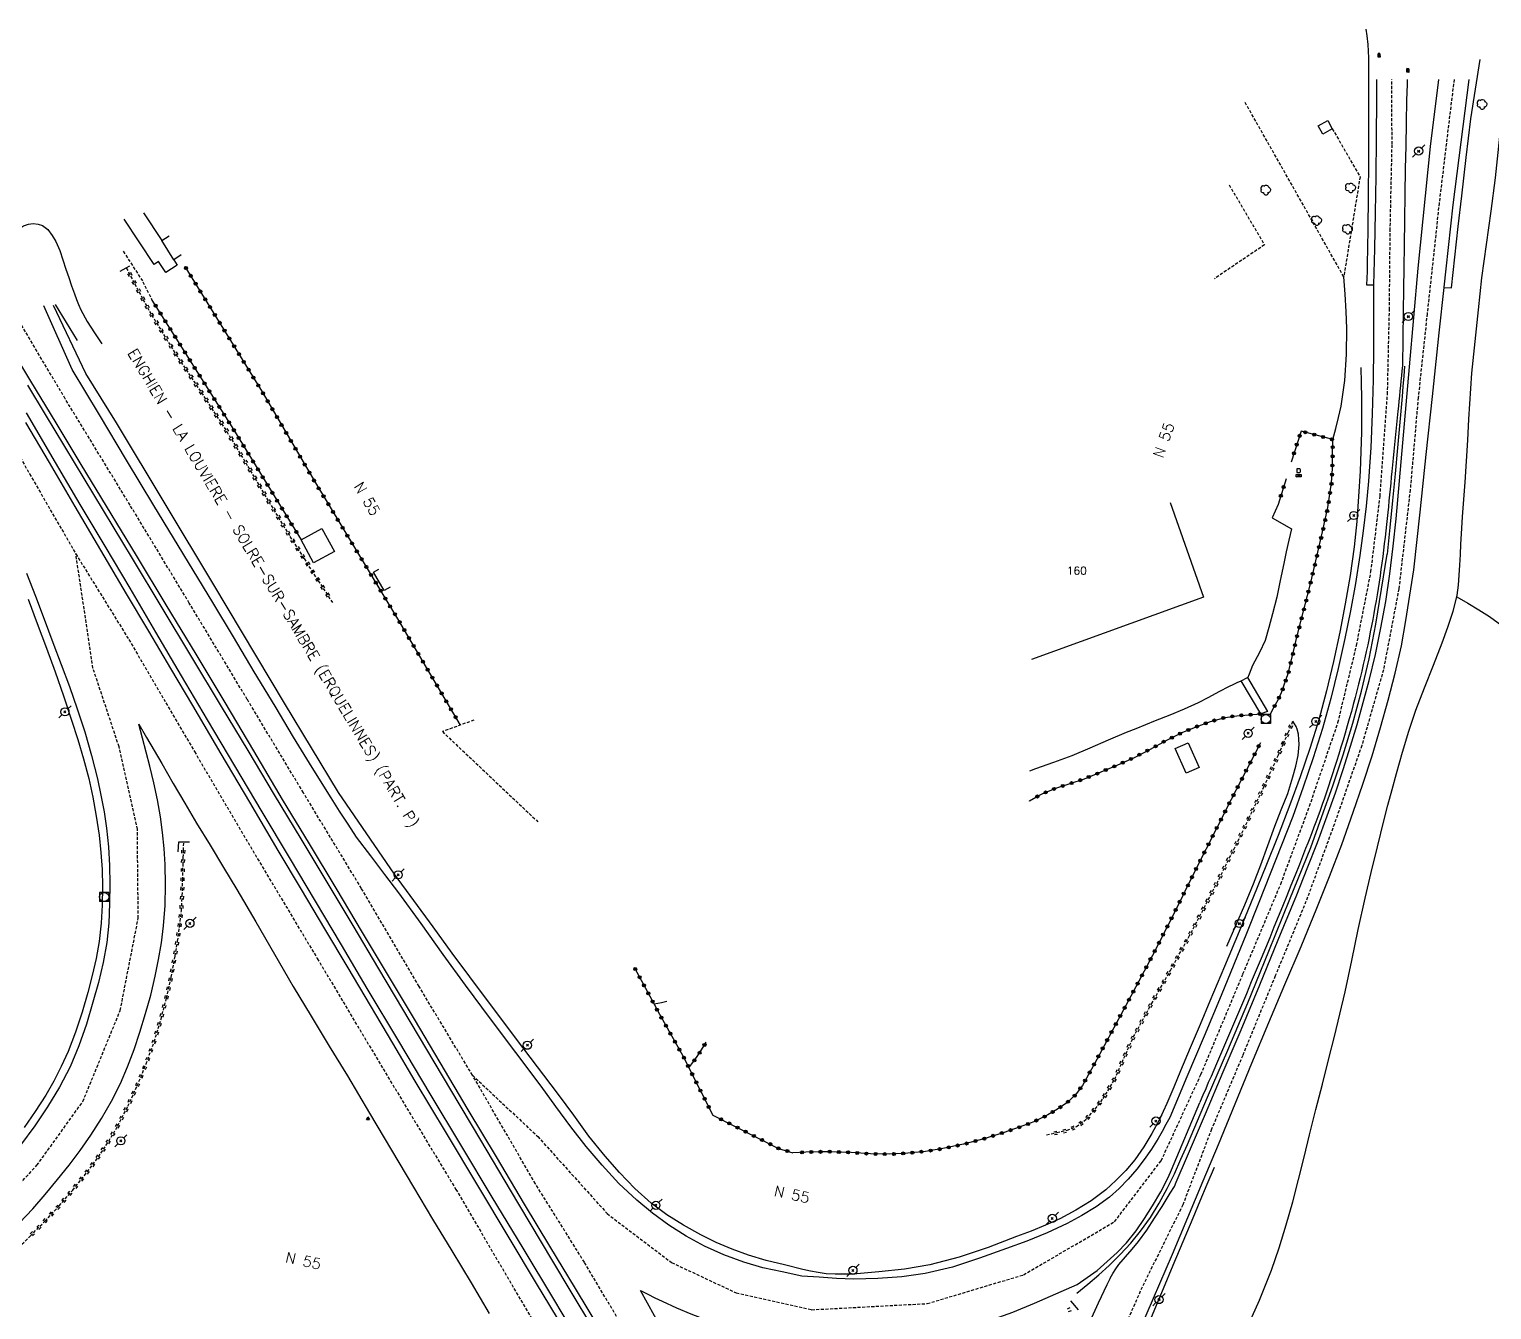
# Model space of a CAD drawing. Header units: millimetres. Extents: x 132999 to 134001, y 129000 to 130000.
# Drawn here: x 133420.5 to 133659.1, y 129441.9 to 129650.9 of the extents above; entities that cross this region are included whole.
import ezdxf
from ezdxf.enums import TextEntityAlignment as Align

# ---------------------------------------------------------------- set-up
doc = ezdxf.new("R2010")
doc.units = ezdxf.units.MM
doc.linetypes.add('DASHED', pattern=[0.75, 0.5, -0.25])
doc.layers.get('0').update_dxf_attribs({"linetype": 'CONTINUOUS'})
for name, color, linetype in [('W0001', 6, 'DASHED'), ('W0008', 7, 'CONTINUOUS'), ('W0010', 4, 'CONTINUOUS'), ('W0014', 7, 'CONTINUOUS'), ('W0017', 7, 'CONTINUOUS'), ('W0101', 7, 'CONTINUOUS'), ('W0104', 1, 'CONTINUOUS'), ('W0105', 7, 'CONTINUOUS'), ('W0112', 1, 'DASHED'), ('W0120', 7, 'CONTINUOUS'), ('W0211', 2, 'CONTINUOUS'), ('W0214', 2, 'CONTINUOUS'), ('W0220', 5, 'DASHED'), ('W0300', 7, 'CONTINUOUS'), ('W0322', 7, 'CONTINUOUS'), ('W0323', 7, 'CONTINUOUS'), ('W0330', 7, 'CONTINUOUS'), ('W0401', 7, 'CONTINUOUS'), ('W0420', 7, 'CONTINUOUS'), ('W0438', 7, 'CONTINUOUS'), ('W0473', 7, 'CONTINUOUS'), ('W0850', 7, 'CONTINUOUS'), ('W0989', 7, 'CONTINUOUS'), ('W0990', 7, 'CONTINUOUS'), ('W0991', 7, 'CONTINUOUS')]:
    doc.layers.add(name, color=color, linetype=linetype)
doc.styles.get("Standard").update_dxf_attribs({"font": 'romans.shx', "width": 0.85})

# ---------------------------------------------------------------- blocks, each defined once
blk = doc.blocks.new('T401')
for p, q in [((-0.3, 0.3), (0, 0.3)), ((-0.3, -0.25), (-0.3, 0.3)), ((-0.3, 0.15), (0, 0.15)), ((-0.3, 0), (0, 0)), ((0, 0.3), (0, -0.25)), ((-0.3, -0.15), (0, -0.15)), ((-0.3, -0.25), (-0.3, -0.3)), ((-0.3, -0.3), (0, -0.3)), ((0, -0.3), (0, -0.25))]:
    blk.add_line(p, q)
blk = doc.blocks.new('T473')
for p, q in [((-0.166667, 0.166667), (0.166667, -0.166667)), ((-0.166667, -0.166667), (0.166667, 0.166667)), ((0.500001, 0.500001), (1.000002, 1.000002)), ((-1.000002, -1.000002), (-0.500001, -0.500001))]:
    blk.add_line(p, q)
blk.add_ellipse((0, 0), major_axis=(0.471405, 0.471405), ratio=1, start_param=5.4977871438, end_param=11.780972451)
blk = doc.blocks.new('T300')
for p, q in [((-0.8, 0.51), (-0.86, 0.34)), ((-0.86, 0.34), (-0.86, 0.17)), ((-0.86, 0.17), (-0.74, 0.06)), ((-0.69, 0.63), (-0.8, 0.51)), ((-0.8, -0.06), (-0.74, 0.06)), ((-0.74, 0.06), (-0.69, 0.11)), ((-0.57, 0.69), (-0.69, 0.63)), ((-0.46, 0.69), (-0.57, 0.69)), ((-0.29, 0.63), (-0.46, 0.69)), ((-0.29, 0.63), (-0.17, 0.74)), ((-0.23, 0.57), (-0.29, 0.63)), ((-0.17, 0.74), (-0.06, 0.8)), ((-0.06, 0.8), (0.06, 0.8)), ((0.06, 0.8), (0.23, 0.74)), ((0.23, 0.74), (0.34, 0.63)), ((0.34, 0.63), (0.4, 0.51)), ((0.46, 0.46), (0.34, 0.46)), ((0.4, 0.51), (0.4, 0.46)), ((0.57, 0.4), (0.46, 0.46)), ((0.57, 0.4), (0.69, 0.29)), ((0.69, 0.29), (0.74, 0.17)), ((0.74, 0.06), (0.69, -0.17)), ((0.74, 0.17), (0.74, 0.06)), ((-0.8, -0.17), (-0.8, -0.06)), ((-0.8, -0.23), (-0.8, -0.17)), ((-0.74, -0.34), (-0.8, -0.23)), ((-0.69, -0.4), (-0.74, -0.34)), ((-0.51, -0.46), (-0.69, -0.4)), ((-0.4, -0.46), (-0.51, -0.46)), ((-0.4, -0.46), (-0.34, -0.46)), ((-0.34, -0.46), (-0.34, -0.4)), ((-0.34, -0.51), (-0.34, -0.46)), ((-0.29, -0.63), (-0.34, -0.51)), ((-0.17, -0.74), (-0.29, -0.63)), ((-0.06, -0.8), (-0.17, -0.74)), ((0.06, -0.8), (-0.06, -0.8)), ((0.17, -0.74), (0.06, -0.8)), ((0.23, -0.69), (0.17, -0.74)), ((0.29, -0.46), (0.23, -0.46)), ((0.29, -0.63), (0.23, -0.69)), ((0.46, -0.4), (0.29, -0.46)), ((0.34, -0.51), (0.29, -0.63)), ((0.34, -0.51), (0.34, -0.46)), ((0.57, -0.34), (0.46, -0.4)), ((0.63, -0.29), (0.57, -0.34)), ((0.69, -0.17), (0.63, -0.29))]:
    blk.add_line(p, q)
blk = doc.blocks.new('T438')
for p, q in [((-0.4, 0.2), (0.4, 0.2)), ((-0.4, -0.2), (-0.4, 0.2)), ((0.15, 1.1), (-0.3, 1.1)), ((-0.3, 1.1), (-0.3, 0.5)), ((-0.3, 0.5), (0.15, 0.5)), ((0.3, 0.65), (0.3, 0.95)), ((0.4, 0.2), (0.4, -0.2))]:
    blk.add_line(p, q)
at = {"flags": 128}
for points in [[(-0.4, -0.2), (0.4, 0.2)], [(0.4, -0.2), (-0.4, -0.2)]]:
    blk.add_lwpolyline(points, dxfattribs=at)
for centre, major_axis, start_param, end_param in [((0.15, 0.95), (0.106, -0.106), 0.785398, 2.356194), ((0.15, 0.65), (0.106, 0.106), 3.926991, 5.497787)]:
    blk.add_ellipse(centre, major_axis=major_axis, ratio=1, start_param=start_param, end_param=end_param)
blk = doc.blocks.new('T420')
for p, q in [((0.75, 0.75), (-0.75, 0.75)), ((-0.75, 0.75), (-0.75, -0.75)), ((0.75, 0.75), (0.75, -0.75)), ((0.75, -0.75), (-0.75, -0.75))]:
    blk.add_line(p, q)
blk.add_ellipse((0, 0), major_axis=(-0.53, 0.53), ratio=1, start_param=3.926991, end_param=10.210176)
blk = doc.blocks.new('T850')
for p, q in [((-0.25, -0.15), (0, 0.32)), ((0, 0.32), (0.25, -0.15)), ((-0.25, -0.15), (0.25, -0.15))]:
    blk.add_line(p, q)
for major_axis in [(-0.106, 0.106), (-0.0354, 0.0354), (-0.0236, 0.0236)]:
    blk.add_ellipse((0, 0), major_axis=major_axis, ratio=1, start_param=3.926991, end_param=10.210176)
blk = doc.blocks.new('t323o')
at = {"color": 0, "linetype": 'Continuous'}
for radius in [0.25, 0.15]:
    blk.add_circle((0, 0), radius, dxfattribs=at)
blk = doc.blocks.new('t220o')
at = {"color": 0, "linetype": 'Continuous'}
for p, q in [((-0.25, 0.25), (0.25, 0.25)), ((-0.25, -0.25), (0.25, -0.25))]:
    blk.add_line(p, q, dxfattribs=at)
blk = doc.blocks.new('t322o')
at = {"color": 0, "linetype": 'Continuous'}
for radius in [0.25, 0.15]:
    blk.add_circle((0, 0), radius, dxfattribs=at)

msp = doc.modelspace()

# ---------------------------------------------------------------- linework, layer by layer
at = {"layer": 'W0001'}
for points in [[(133492.81, 129480.22), (133503.47, 129470.21), (133514.8, 129457.63), (133525.3, 129449.65), (133535.86, 129444.7), (133548.16, 129441.95), (133567.03, 129442.96), (133582.75, 129447.65), (133597.59, 129456.32), (133605.19, 129466.27), (133611.69, 129480.35), (133618.55, 129496.75), (133624.71, 129511.42), (133629.41, 129524.15), (133634.05, 129537.77), (133637.08, 129550.36), (133639.43, 129562.37), (133640.92, 129574.73), (133642.13, 129591.35), (133642.45, 129605.13), (133642.57, 129618.06), (133642.88, 129632.17), (133642.82, 129642.71)], [(133652.99, 129642.74), (133650.56, 129622.57), (133648.6, 129604.51), (133647.14, 129590.82), (133645.83, 129575.76), (133643.98, 129559.62), (133641.47, 129546.39), (133637.93, 129534.02), (133633.46, 129521.23), (133628.83, 129508.58), (133623.81, 129496.43), (133618.5, 129483.45), (133613.42, 129471.42), (133608.73, 129459.07), (133602.1, 129445.65), (133596.29, 129432.55), (133590.6, 129419.79), (133585.01, 129406.9)], [(133405.57, 129603.98), (133413.07, 129591.46), (133420.54, 129578.35), (133428.09, 129565.29)], [(133492.81, 129480.22), (133484.09, 129494.72), (133474.69, 129510.71), (133465.22, 129526.32), (133456.07, 129541.54), (133446.6, 129557.28), (133436.93, 129573.28), (133426.36, 129590.6), (133417.82, 129605.03)], [(133412.27, 129455.38), (133421.73, 129465.52), (133429.24, 129475.94), (133435.33, 129490.81), (133438.27, 129505.87), (133438.12, 129520.38), (133435.14, 129533.83), (133430.88, 129546.66), (133428.09, 129565.29)], [(133428.09, 129565.29), (133436.73, 129551.33), (133447.44, 129533.05), (133457.73, 129515.56), (133467.49, 129499.26), (133478.24, 129481.24), (133490.1, 129461.6), (133502.94, 129439.71), (133513.06, 129423.01), (133522.25, 129407.46), (133530.15, 129394.14)], [(133567.16, 129355.82), (133564.51, 129360.26), (133551.78, 129381.65), (133538.97, 129403.09), (133529.72, 129418.27), (133519.78, 129435.04), (133511.08, 129449.69), (133503.07, 129462.52), (133492.81, 129480.22)]]:
    msp.add_lwpolyline(points, dxfattribs=at)
at = {"layer": 'W0008'}
for points in [[(133609.51, 129467.07), (133612.42, 129473.92), (133615.33, 129480.77), (133618.23, 129487.62), (133621.28, 129494.97), (133624.3, 129502.33), (133627.32, 129509.68), (133629.01, 129513.96), (133630.7, 129518.23), (133632.31, 129522.53), (133633.62, 129526.31), (133634.88, 129530.1), (133636.08, 129533.92), (133637.16, 129537.47), (133638.18, 129541.04), (133639.13, 129544.62), (133640.15, 129548.91), (133641.06, 129553.22), (133641.86, 129557.55), (133642.51, 129562.04), (133643.04, 129566.55), (133643.57, 129571.05), (133645.72, 129595.84), (133647.15, 129611.96), (133649.15, 129631.8), (133650.5, 129642.73)], [(133645.33, 129642.72), (133645.33, 129642.72), (133645.32, 129641.93), (133645.25, 129639.37), (133645.17, 129635.63), (133645.1, 129631.88), (133645.03, 129628.14), (133644.97, 129623.97), (133644.91, 129619.8), (133644.85, 129615.64), (133644.8, 129612.06), (133644.75, 129608.49), (133644.7, 129604.92)], [(133639.87, 129609.21), (133639.86, 129604.04), (133639.85, 129598.87), (133639.77, 129593.71), (133639.62, 129588.19), (133639.39, 129582.67), (133639.01, 129577.17), (133638.64, 129573.11), (133638.18, 129569.06), (133637.64, 129565.02), (133636.92, 129560.5), (133636.08, 129556), (133635.16, 129551.52), (133634.07, 129546.59), (133632.88, 129541.69), (133631.55, 129536.83), (133630.02, 129532.01), (133628.36, 129527.23), (133626.7, 129522.45), (133624.85, 129517.78), (133623, 129513.1), (133621.14, 129508.43), (133619.1, 129503.37), (133617.05, 129498.31), (133614.98, 129493.26), (133612.2, 129486.61), (133609.4, 129479.97), (133606.6, 129473.34), (133605.97, 129472.18), (133605.35, 129471.03), (133604.69, 129469.9), (133603.6, 129468.17), (133602.44, 129466.49), (133601.2, 129464.88), (133599.8, 129463.27), (133598.32, 129461.75), (133596.75, 129460.34), (133594.57, 129458.73), (133592.24, 129457.31), (133589.85, 129456.01), (133586.62, 129454.48), (133583.29, 129453.16), (133579.93, 129451.93), (133575.57, 129450.35), (133571.17, 129448.91), (133566.69, 129447.84), (133562.85, 129447.3), (133558.95, 129447.03), (133555.06, 129446.95), (133552.23, 129447.04), (133549.39, 129447.24), (133546.55, 129447.44)], [(133646.44, 129562.68), (133647.45, 129572.11), (133648.45, 129581.54), (133649.46, 129590.97), (133650.58, 129601.4), (133651.38, 129608.8)], [(133546.55, 129447.44), (133543.37, 129448.12), (133540.19, 129448.81), (133537.08, 129449.69), (133533.85, 129450.9), (133530.7, 129452.32), (133527.66, 129453.96), (133524.87, 129455.74), (133522.19, 129457.71), (133519.63, 129459.82), (133516.72, 129462.57), (133513.99, 129465.53), (133511.38, 129468.59), (133508.85, 129471.8), (133506.44, 129475.12), (133504.03, 129478.44), (133499.9, 129483.92), (133495.77, 129489.4), (133491.68, 129494.91), (133488.04, 129499.93), (133484.42, 129504.96), (133480.77, 129509.97), (133478.49, 129513), (133476.2, 129516.03), (133473.91, 129519.06), (133472.51, 129521.19), (133471.12, 129523.33), (133469.74, 129525.47), (133466.64, 129530.43), (133463.62, 129535.42), (133460.61, 129540.43), (133457.21, 129546.08), (133453.83, 129551.75), (133450.45, 129557.4), (133447.25, 129562.67), (133444.04, 129567.93), (133440.83, 129573.2), (133436.37, 129580.59), (133431.92, 129588), (133427.48, 129595.4), (133422.88, 129605.79)], [(133644.7, 129604.92), (133644.57, 129596.01)], [(133513.75, 129438.55), (133509.61, 129445.43), (133505.46, 129452.3), (133501.32, 129459.18), (133496.71, 129466.89), (133492.13, 129474.6), (133487.54, 129482.31), (133483.33, 129489.38), (133479.11, 129496.44), (133474.89, 129503.5), (133470.55, 129510.75), (133466.19, 129517.99), (133461.83, 129525.24), (133457.13, 129533.15), (133452.43, 129541.06), (133447.71, 129548.96), (133442.85, 129557.01), (133437.97, 129565.04), (133433.1, 129573.07), (133428.98, 129579.88), (133424.86, 129586.7), (133420.74, 129593.51), (133416.7, 129600.16)], [(133644.57, 129596.01), (133644.49, 129595.18), (133644.4, 129594.36), (133644.32, 129593.54), (133644.23, 129592.72), (133644.15, 129591.9), (133644.07, 129591.07), (133643.98, 129590.25), (133643.9, 129589.43), (133643.82, 129588.61), (133643.7, 129587.52), (133643.6, 129586.42), (133643.49, 129585.33), (133643.38, 129584.24), (133643.27, 129583.14), (133643.16, 129582.05), (133643.05, 129580.95), (133642.94, 129579.86), (133642.83, 129578.77), (133642.74, 129577.81), (133642.65, 129576.85), (133642.56, 129575.89), (133642.46, 129574.93), (133642.37, 129573.96), (133642.28, 129573), (133642.18, 129572.04), (133642.08, 129571.09), (133641.97, 129570.13), (133641.86, 129569.07), (133641.73, 129568.02), (133641.61, 129566.97), (133641.48, 129565.92), (133641.35, 129564.87), (133641.21, 129563.81), (133641.07, 129562.76), (133640.92, 129561.72), (133640.76, 129560.67), (133640.61, 129559.65), (133640.44, 129558.64), (133640.27, 129557.62), (133640.09, 129556.61), (133639.91, 129555.6), (133639.72, 129554.59), (133639.53, 129553.58), (133639.33, 129552.57), (133639.13, 129551.56), (133638.9, 129550.48), (133638.67, 129549.4), (133638.43, 129548.32), (133638.18, 129547.25), (133637.93, 129546.17), (133637.67, 129545.1), (133637.4, 129544.03), (133637.13, 129542.96), (133636.86, 129541.89), (133636.55, 129540.72), (133636.23, 129539.56), (133635.9, 129538.39), (133635.57, 129537.23), (133635.24, 129536.07), (133634.89, 129534.91), (133634.54, 129533.76), (133634.19, 129532.6), (133633.83, 129531.45), (133633.5, 129530.44), (133633.18, 129529.43), (133632.85, 129528.43), (133632.52, 129527.42), (133632.18, 129526.42), (133631.83, 129525.42), (133631.48, 129524.42), (133631.13, 129523.42), (133630.77, 129522.42), (133630.45, 129521.55), (133630.12, 129520.68), (133629.79, 129519.8), (133629.45, 129518.93), (133629.11, 129518.07), (133628.77, 129517.2), (133628.43, 129516.33), (133628.09, 129515.46), (133627.75, 129514.59)], [(133419.89, 129586.75), (133423.75, 129580.21), (133427.94, 129573.06), (133432.13, 129565.91), (133436.32, 129558.77), (133439.92, 129552.69), (133443.52, 129546.62), (133447.12, 129540.55), (133451.77, 129532.67), (133456.42, 129524.79), (133461.07, 129516.91), (133464.86, 129510.52), (133468.66, 129504.13), (133472.46, 129497.74), (133476.11, 129491.58), (133479.77, 129485.43), (133483.43, 129479.28), (133488.52, 129470.74), (133493.63, 129462.21), (133498.74, 129453.68), (133503.22, 129446.22), (133507.72, 129438.77), (133512.21, 129431.33)], [(133600.84, 129436.66), (133603.97, 129443.84), (133607.07, 129451.04), (133609.57, 129457), (133612.05, 129462.97), (133614.53, 129468.94), (133617.27, 129475.56), (133620.01, 129482.19), (133622.76, 129488.82), (133625.4, 129495.04), (133628.05, 129501.25), (133630.62, 129507.5), (133632.67, 129512.68), (133634.66, 129517.89), (133636.55, 129523.13), (133638.11, 129527.72), (133639.61, 129532.35), (133641, 129536.99), (133642.23, 129541.41), (133643.38, 129545.85), (133644.39, 129550.32), (133645.15, 129554.42), (133645.79, 129558.55), (133646.44, 129562.68)], [(133420.06, 129562.18), (133421.49, 129558.41), (133422.92, 129554.64), (133424.34, 129550.87), (133425.7, 129547.27), (133427.05, 129543.66), (133428.32, 129540.03), (133429.53, 129536.24), (133430.65, 129532.43), (133431.62, 129528.59), (133432.19, 129525.91), (133432.7, 129523.22), (133433.09, 129520.52), (133433.39, 129517.49), (133433.57, 129514.45), (133433.63, 129511.41), (133433.6, 129508.23), (133433.45, 129505.06), (133433.12, 129501.9), (133432.54, 129498.62), (133431.76, 129495.36), (133430.86, 129492.14), (133429.8, 129488.56), (133428.59, 129485.02), (133427.15, 129481.6), (133425.43, 129478.28), (133423.48, 129475.07), (133421.38, 129471.96), (133419.05, 129468.79)], [(133418.89, 129456.15), (133421.04, 129458.41), (133423.1, 129460.77), (133425.1, 129463.18), (133426.98, 129465.54), (133428.81, 129467.96), (133430.53, 129470.43), (133432.27, 129473.17), (133433.89, 129475.97), (133435.36, 129478.85), (133436.54, 129481.61), (133437.58, 129484.42), (133438.54, 129487.27), (133439.47, 129490.28), (133440.31, 129493.31), (133441.04, 129496.38), (133441.59, 129499.1), (133442.05, 129501.85), (133442.4, 129504.6), (133442.66, 129507.93), (133442.74, 129511.29), (133442.67, 129514.63), (133442.5, 129517.23), (133442.23, 129519.82), (133441.88, 129522.4), (133441.39, 129525.17), (133440.8, 129527.93), (133440.15, 129530.67), (133439.57, 129532.95), (133438.95, 129535.23), (133438.34, 129537.51), (133439.59, 129535.36), (133440.84, 129533.22), (133442.1, 129531.08), (133443.99, 129527.84), (133445.88, 129524.6), (133447.79, 129521.37), (133449.98, 129517.75), (133452.18, 129514.15), (133454.37, 129510.53), (133457.45, 129505.27), (133460.49, 129499.99), (133463.56, 129494.72), (133466.49, 129489.84), (133469.45, 129484.97), (133472.4, 129480.1), (133476.01, 129474.05), (133479.59, 129468), (133483.18, 129461.96), (133486.31, 129456.75), (133489.45, 129451.55), (133492.58, 129446.34), (133495.55, 129441.36)], [(133627.75, 129514.59), (133627.06, 129512.88), (133626.37, 129511.18), (133625.68, 129509.48), (133624.99, 129507.77), (133624.3, 129506.07), (133623.6, 129504.36), (133622.91, 129502.66), (133622.21, 129500.96), (133621.51, 129499.26), (133620.71, 129497.35), (133619.91, 129495.44), (133619.1, 129493.53), (133618.29, 129491.62), (133617.48, 129489.72), (133616.66, 129487.81), (133615.84, 129485.9), (133615.03, 129484), (133614.21, 129482.1), (133613.77, 129481.07), (133613.33, 129480.04), (133612.89, 129479.01), (133612.46, 129477.98), (133612.02, 129476.95), (133611.58, 129475.92), (133611.52, 129475.79)], [(133606.9, 129464.78), (133611.52, 129475.79)], [(133607.36, 129462.09), (133607.66, 129462.79), (133609.51, 129467.07)], [(133594.73, 129448.34), (133596.38, 129449.82), (133598.02, 129451.31), (133599.56, 129452.89), (133601.09, 129454.81), (133602.49, 129456.84), (133603.79, 129458.93), (133605.12, 129461.21), (133606.35, 129463.54), (133606.9, 129464.78)], [(133596.85, 129447.13), (133597.33, 129447.87), (133597.81, 129448.6), (133598.31, 129449.31), (133599.35, 129450.59), (133600.45, 129451.82), (133601.51, 129453.08), (133602.85, 129454.94), (133604.11, 129456.87), (133605.34, 129458.82), (133606.02, 129459.9), (133606.68, 129460.98), (133607.35, 129462.06)], [(133591.49, 129446.09), (133594.73, 129448.34)], [(133545.96, 129436.15), (133547.32, 129435.98), (133548.68, 129435.79), (133550.04, 129435.66), (133552.01, 129435.58), (133553.98, 129435.59), (133555.95, 129435.69), (133557.65, 129435.86), (133559.35, 129436.1), (133561.05, 129436.34), (133561.66, 129436.41), (133565.53, 129437.1), (133569.36, 129437.95), (133573.29, 129439), (133577.17, 129440.22), (133581.01, 129441.58), (133584.53, 129443), (133588.01, 129444.55), (133591.49, 129446.09)], [(133596.85, 129447.13), (133596.32, 129446.01), (133594.91, 129443.03), (133593.53, 129440.04), (133590.74, 129433.57), (133588.09, 129427.04), (133585.47, 129420.49), (133584.21, 129417.36), (133582.97, 129414.22), (133581.73, 129411.09)], [(133543.66, 129405.91), (133540.59, 129410.93), (133537.53, 129415.95), (133534.48, 129420.97), (133530.84, 129426.94), (133527.21, 129432.91), (133523.68, 129438.93), (133522.52, 129440.98), (133521.38, 129443.03), (133520.23, 129445.08), (133521.41, 129444.49), (133522.59, 129443.9), (133523.77, 129443.33), (133526.1, 129442.28), (133528.46, 129441.28), (133530.85, 129440.35), (133533.85, 129439.28), (133536.9, 129438.32), (133539.97, 129437.47), (133541.96, 129437), (133543.96, 129436.58), (133545.96, 129436.15)]]:
    msp.add_lwpolyline(points, dxfattribs=at)
at = {"layer": 'W0010'}
for points in [[(133546.7, 129448.52), (133543.73, 129449.26), (133540.75, 129450), (133537.83, 129450.88), (133535.19, 129451.86), (133532.6, 129452.95), (133530.07, 129454.17), (133527.26, 129455.73), (133524.53, 129457.45), (133521.95, 129459.36), (133519.29, 129461.74), (133516.82, 129464.35), (133514.46, 129467.04), (133511.82, 129470.3), (133509.33, 129473.68), (133506.84, 129477.06), (133501.05, 129484.75), (133495.27, 129492.43), (133489.52, 129500.15), (133486.37, 129504.44), (133483.23, 129508.74), (133480.09, 129513.04), (133470.96, 129526.35), (133462.12, 129540.93), (133450.58, 129560.24), (133434.7, 129586.72), (133429.73, 129594.76), (133424.43, 129605.82), (133424.43, 129605.82)], [(133428.36, 129600.14), (133424.78, 129606.02)], [(133644.93, 129595.96), (133644.79, 129594.3), (133644.65, 129592.65), (133644.5, 129591), (133644.13, 129586.79), (133643.76, 129582.59), (133643.37, 129578.38), (133642.94, 129574.01), (133642.49, 129569.64), (133642.05, 129565.26)], [(133637.76, 129595.7), (133637.82, 129593.25), (133637.88, 129590.79), (133637.91, 129588.33), (133637.87, 129585.16), (133637.78, 129581.99), (133637.65, 129578.82), (133637.42, 129574.69), (133637.12, 129570.57), (133636.7, 129566.46), (133636.05, 129561.8), (133635.24, 129557.16), (133634.33, 129552.54), (133633.31, 129547.74), (133632.18, 129542.95), (133630.9, 129538.21), (133629.45, 129533.55), (133627.86, 129528.93), (133626.2, 129524.34), (133624.29, 129519.32), (133622.3, 129514.34), (133620.27, 129509.37), (133617.92, 129503.66), (133615.53, 129497.98), (133613.13, 129492.29), (133611.54, 129488.5), (133609.95, 129484.71), (133608.34, 129480.92), (133607.24, 129478.25), (133606.14, 129475.59), (133604.9, 129472.99), (133603.68, 129470.72), (133602.36, 129468.51), (133600.88, 129466.42), (133599.41, 129464.68), (133597.82, 129463.04), (133596.14, 129461.52), (133593.78, 129459.75), (133591.26, 129458.19), (133588.65, 129456.79), (133586.34, 129455.73), (133583.97, 129454.79), (133581.58, 129453.89), (133576.94, 129452.13), (133572.24, 129450.52), (133567.46, 129449.26), (133563.33, 129448.59), (133559.14, 129448.16), (133554.95, 129447.73), (133553.47, 129447.73), (133551.99, 129447.73), (133550.53, 129447.82), (133549.25, 129448.01), (133547.98, 129448.27), (133546.7, 129448.52)], [(133420.18, 129592.83), (133423.1, 129588.06), (133427.82, 129580.23), (133432.55, 129572.4), (133437.28, 129564.57), (133442.13, 129556.51), (133446.97, 129548.46), (133451.82, 129540.4), (133456.14, 129533.21), (133460.46, 129526.01), (133464.78, 129518.81), (133469.02, 129511.74), (133473.26, 129504.66), (133477.48, 129497.58), (133481.4, 129491), (133485.3, 129484.43), (133489.21, 129477.85), (133494.1, 129469.65), (133498.98, 129461.45), (133503.87, 129453.26), (133508.38, 129445.71), (133512.89, 129438.17)], [(133518.43, 129423.13), (133514.31, 129429.99), (133510.19, 129436.84), (133506.07, 129443.69), (133501.06, 129452), (133496.05, 129460.3), (133491.05, 129468.61), (133485.9, 129477.2), (133480.77, 129485.79), (133475.64, 129494.4), (133471.41, 129501.51), (133467.18, 129508.63), (133462.95, 129515.74), (133458.48, 129523.23), (133454.02, 129530.71), (133449.56, 129538.2), (133445.35, 129545.38), (133441.15, 129552.55), (133436.93, 129559.72), (133432.87, 129566.56), (133428.8, 129573.39), (133424.75, 129580.24), (133420.03, 129588.33)], [(133591.42, 129444.65), (133593.21, 129446.14), (133595, 129447.62), (133596.73, 129449.17), (133598.53, 129450.95), (133600.25, 129452.82), (133601.85, 129454.77), (133603.43, 129457.01), (133604.86, 129459.36), (133606.19, 129461.76), (133607.35, 129464.12), (133608.42, 129466.53), (133609.48, 129468.94), (133612.78, 129476.64), (133616.08, 129484.34), (133619.33, 129492.05), (133622.79, 129500.49), (133626.19, 129508.94), (133629.6, 129517.4), (133631.4, 129522.43), (133633.21, 129527.46), (133634.9, 129532.52), (133636.45, 129537.7), (133637.89, 129542.92), (133639.15, 129548.17), (133640.24, 129553.84), (133641.15, 129559.55), (133642.05, 129565.26)], [(133420.28, 129557.94), (133421.79, 129553.95), (133423.27, 129549.94), (133424.69, 129546.04), (133426.08, 129542.12), (133427.39, 129538.18), (133428.39, 129535.02), (133429.35, 129531.86), (133430.18, 129528.66), (133430.86, 129525.59), (133431.42, 129522.49), (133431.87, 129519.38), (133432.17, 129516.58), (133432.37, 129513.78), (133432.45, 129510.97), (133432.4, 129508), (133432.21, 129505.02), (133431.87, 129502.07), (133431.38, 129499.27), (133430.75, 129496.5), (133430.03, 129493.75), (133429.1, 129490.49), (133428.05, 129487.26), (133426.82, 129484.11), (133425.71, 129481.67), (133424.49, 129479.28), (133423.17, 129476.95), (133421.47, 129474.29), (133419.63, 129471.71)], [(133590.29, 129404.96), (133591.05, 129407.63), (133591.8, 129410.3), (133592.61, 129412.96), (133593.77, 129416.41), (133595.03, 129419.83), (133596.33, 129423.23), (133597.72, 129426.63), (133599.17, 129430.02), (133600.6, 129433.4), (133602.26, 129437.4), (133603.9, 129441.4), (133605.56, 129445.4), (133607.18, 129449.25), (133608.8, 129453.09), (133610.42, 129456.94), (133611.58, 129459.7), (133612.73, 129462.45), (133613.88, 129465.21)]]:
    msp.add_lwpolyline(points, dxfattribs=at)
at = {"layer": 'W0014'}
for points in [[(133638.61, 129650.93), (133638.77, 129649.85), (133638.93, 129648.42), (133639.05, 129646.27), (133639.05, 129644.1), (133639.05, 129641.94), (133639.04, 129637.77), (133639.04, 129633.61), (133639.02, 129629.44), (133638.98, 129623.81), (133638.92, 129618.17), (133638.82, 129612.54), (133638.79, 129611.42), (133638.75, 129610.31), (133638.72, 129609.19), (133639.87, 129609.21)], [(133651.38, 129608.8), (133652.55, 129608.75), (133653.11, 129613.75), (133653.67, 129618.75), (133654.24, 129623.75), (133654.98, 129630.02), (133655.73, 129636.29), (133655.73, 129636.29), (133657.28, 129646), (133657.28, 129646), (133657.28, 129646), (133657.28, 129646), (133657.28, 129646)], [(133640.31, 129642.71), (133640.33, 129639.58), (133640.29, 129633.23), (133640.23, 129626.89), (133640.13, 129621), (133640, 129615.1), (133639.87, 129609.21)], [(133652.83, 129622.26), (133655.47, 129642.74), (133655.47, 129642.74)], [(133651.39, 129608.85), (133651.71, 129611.83), (133652.83, 129622.26)]]:
    msp.add_lwpolyline(points, dxfattribs=at)
at = {"layer": 'W0017'}
for points in [[(133624.29, 129573.35), (133623.33, 129571.18), (133626.44, 129569.41)], [(133626.44, 129569.41), (133626.03, 129567.52), (133625.62, 129565.63), (133625.21, 129563.74), (133624.64, 129560.98), (133624.06, 129558.23), (133623.37, 129555.5), (133622.79, 129553.32), (133622.15, 129551.16), (133621.27, 129549.23), (133620.87, 129548.51), (133620.46, 129547.8), (133620.1, 129547.07), (133619.81, 129546.39), (133619.56, 129545.69), (133619.31, 129545)]]:
    msp.add_lwpolyline(points, dxfattribs=at)
at = {"layer": 'W0101'}
for points in [[(133606.69, 129573.68), (133612.1, 129558.25)], [(133612.1, 129558.25), (133584.02, 129548.06)]]:
    msp.add_lwpolyline(points, dxfattribs=at)
at = {"layer": 'W0104'}
for points in [[(133633.11, 129634.7), (133631.56, 129633.83), (133630.82, 129635.14), (133632.38, 129636.01)], [(133466.89, 129563.86), (133464.85, 129567.6), (133468.24, 129569.45), (133470.28, 129565.71)], [(133609.28, 129529.51), (133607.49, 129533.54), (133609.6, 129534.47), (133611.39, 129530.44)]]:
    msp.add_lwpolyline(points, close=True, dxfattribs=at)
for points in [[(133445.28, 129614.09), (133444.05, 129613.27), (133444.6, 129612.43), (133442.76, 129611.21), (133441.57, 129613.02), (133440.86, 129612.56), (133435.95, 129619.96)], [(133439.1, 129620.98), (133442.12, 129616.43), (133443.31, 129617.22)], [(133444.05, 129613.27), (133442.12, 129616.43)], [(133479.4, 129559.88), (133478.42, 129559.32), (133476.68, 129562.31), (133477.55, 129562.81)]]:
    msp.add_lwpolyline(points, dxfattribs=at)
at = {"layer": 'W0105'}
msp.add_lwpolyline([(133622.55, 129539.61), (133621.48, 129539.22), (133618.25, 129544.6), (133619.3, 129545.12)], close=True, dxfattribs=at)
at = {"layer": 'W0112'}
for points in [[(133635, 129610.53), (133629.87, 129619.62), (133629.88, 129619.6), (133618.77, 129639.18)], [(133633.11, 129634.7), (133637.65, 129626.86), (133635, 129610.53)], [(133616.28, 129625.55), (133622.06, 129615.75), (133613.88, 129610.21)], [(133435.83, 129614.69), (133439.02, 129609.73)], [(133439.02, 129609.73), (133440.51, 129606.74)], [(133493.05, 129538.18), (133487.9, 129536.3)], [(133487.9, 129536.3), (133503.5, 129521.59)]]:
    msp.add_lwpolyline(points, dxfattribs=at)
at = {"layer": 'W0120'}
for points in [[(133435.32, 129611.43), (133436.32, 129611.98), (133436.9, 129612.3)], [(133444.81, 129516.68), (133444.91, 129518.3), (133446.64, 129518.32)], [(133590.41, 129443.39), (133591.65, 129441.95)]]:
    msp.add_lwpolyline(points, dxfattribs=at)
at = {"layer": 'W0211'}
for points in [[(133418.32, 129618.04), (133418.72, 129618.3), (133419.52, 129618.82), (133420.35, 129619.14), (133421.12, 129619.2), (133421.91, 129619.13), (133422.63, 129618.92), (133423.5, 129618.26), (133424.2, 129617.29), (133424.81, 129616.27), (133425.48, 129614.84), (133425.97, 129613.3), (133426.45, 129611.76), (133426.92, 129610.41), (133427.38, 129609.07), (133427.86, 129607.73), (133428.2, 129606.85), (133428.54, 129605.99), (133428.91, 129605.13), (133429.94, 129603.23), (133431.12, 129601.41), (133432.3, 129599.59)], [(133633.22, 129583.96), (133633.69, 129585.77), (133634.16, 129587.58), (133634.57, 129589.4), (133635.17, 129593.59), (133635.44, 129597.83), (133635.49, 129602.07), (133635.39, 129604.89), (133635.2, 129607.71), (133635, 129610.53)], [(133641.51, 129521.72), (133642.19, 129524.3), (133642.87, 129526.88), (133643.58, 129529.45), (133644.58, 129532.92), (133645.63, 129536.37), (133646.76, 129539.79), (133648.16, 129543.47), (133649.65, 129547.12), (133651.05, 129550.81), (133651.98, 129553.37), (133652.87, 129555.94), (133653.45, 129558.28), (133653.52, 129558.56), (133653.73, 129560.19), (133653.85, 129561.84), (133653.95, 129563.49), (133654.04, 129565.18), (133654.11, 129566.87), (133654.19, 129568.57), (133654.38, 129571.38), (133654.61, 129574.19), (133654.82, 129577.01), (133655.03, 129580.44), (133655.23, 129583.86), (133655.42, 129587.29), (133655.58, 129589.79), (133655.74, 129592.29), (133655.89, 129594.78)], [(133615.89, 129501.26), (133617.36, 129504.65), (133618.83, 129508.04), (133620.24, 129511.45), (133621.44, 129514.57), (133622.6, 129517.71), (133623.75, 129520.85), (133624.8, 129523.52), (133625.85, 129526.19), (133626.71, 129528.92), (133627.16, 129530.65), (133627.55, 129532.41), (133627.69, 129534.18), (133627.67, 129535.03), (133627.6, 129535.88), (133627.4, 129536.69), (133627.2, 129537.13), (133626.95, 129537.56), (133626.71, 129537.99)]]:
    msp.add_lwpolyline(points, dxfattribs=at)
at = {"layer": 'W0214'}
for points in [[(133583.76, 129529.92), (133584.72, 129530.3), (133587.69, 129531.34), (133590.65, 129532.43), (133593.62, 129533.66), (133596.58, 129534.94), (133599.55, 129536.19), (133601.13, 129536.83), (133602.71, 129537.46), (133604.29, 129538.1), (133606.64, 129539.05), (133608.98, 129540.02), (133611.29, 129541.07), (133612.98, 129541.93), (133614.65, 129542.83), (133616.34, 129543.7), (133616.97, 129544.01), (133617.61, 129544.3), (133618.25, 129544.6)], [(133524.54, 129492.25), (133523.63, 129492.05), (133522.45, 129491.8)]]:
    msp.add_lwpolyline(points, dxfattribs=at)
at = {"layer": 'W0220'}
for points in [[(133436.32, 129611.98), (133437.68, 129609.41), (133439.04, 129606.85), (133440.45, 129604.3), (133444.39, 129597.88), (133448.58, 129591.61), (133452.7, 129585.29), (133456.16, 129579.58), (133459.56, 129573.84), (133463.02, 129568.15), (133465.32, 129564.53), (133467.64, 129560.93), (133469.96, 129557.34)], [(133586.5, 129470.5), (133588.17, 129470.86), (133589.85, 129471.23), (133591.39, 129471.83), (133593.02, 129473.08), (133594.43, 129474.7), (133595.72, 129476.41), (133597.61, 129479.57), (133599.11, 129483), (133600.65, 129486.41), (133603.62, 129491.9), (133606.7, 129497.33), (133609.72, 129502.8), (133612.2, 129507.52), (133614.64, 129512.27), (133617.03, 129517.04), (133619.53, 129522.16), (133621.97, 129527.31), (133624.33, 129532.5), (133625.13, 129534.32), (133625.92, 129536.15), (133626.71, 129537.99)], [(133418.76, 129452.1), (133420.65, 129453.98), (133423.04, 129456.4), (133425.35, 129458.9), (133427.57, 129461.47), (133429.49, 129463.85), (133431.34, 129466.29), (133433.06, 129468.8), (133434.91, 129471.93), (133436.58, 129475.18), (133438.1, 129478.49), (133439.56, 129482.06), (133440.86, 129485.7), (133441.99, 129489.39), (133442.88, 129492.78), (133443.64, 129496.21), (133444.28, 129499.66), (133444.69, 129502.12), (133445.04, 129504.59), (133445.31, 129507.07), (133445.46, 129509.56), (133445.52, 129512.05), (133445.58, 129514.54), (133445.62, 129515.73), (133445.65, 129516.91), (133445.69, 129518.09)]]:
    msp.add_lwpolyline(points, dxfattribs=at)
at = {"layer": 'W0322'}
for points in [[(133623.02, 129539.18), (133623.65, 129540.35), (133624.27, 129541.51), (133624.85, 129542.69), (133625.93, 129545.76), (133626.7, 129548.95), (133627.44, 129552.15), (133628.54, 129556.39), (133629.6, 129560.63), (133630.6, 129564.9), (133631.54, 129568.88), (133632.42, 129572.88), (133633.01, 129576.9), (133633.15, 129579.25), (133633.18, 129581.6), (133633.22, 129583.96)], [(133583.69, 129524.97), (133583.71, 129524.99), (133584.74, 129525.58), (133585.79, 129526.13), (133588.03, 129527.08), (133590.37, 129527.83), (133592.7, 129528.62), (133595.43, 129529.72), (133598.15, 129530.88), (133600.84, 129532.1), (133603.44, 129533.45), (133606.01, 129534.86), (133608.64, 129536.14), (133610.93, 129537.09), (133613.26, 129537.95), (133615.64, 129538.6), (133617.57, 129538.89), (133619.53, 129539.06), (133621.48, 129539.22)], [(133528.13, 129481.45), (133528.59, 129482.06), (133529.05, 129482.68), (133529.49, 129483.3), (133530.54, 129484.95), (133530.95, 129485.64)]]:
    msp.add_lwpolyline(points, dxfattribs=at)
at = {"layer": 'W0323'}
for points in [[(133445.89, 129612.23), (133458.48, 129591.77), (133467.17, 129576.9), (133480.43, 129554.99), (133490.82, 129537.37)], [(133440.51, 129606.74), (133453.81, 129585.6), (133464.85, 129567.6)], [(133633.22, 129583.96), (133628.06, 129585.34), (133626.4, 129580.29)], [(133625.58, 129577.53), (133624.29, 129573.35)], [(133621.39, 129534.46), (133619.02, 129529.84), (133616.64, 129525.22), (133614.27, 129520.59), (133610.77, 129513.64), (133607.3, 129506.67), (133603.76, 129499.74), (133600.64, 129493.84), (133597.47, 129487.96), (133594.3, 129482.09), (133593.32, 129480.32), (133592.34, 129478.54), (133591.16, 129476.95), (133589.82, 129475.74), (133588.3, 129474.69), (133586.72, 129473.75), (133584.42, 129472.62), (133582, 129471.72), (133579.55, 129470.9), (133576.27, 129469.85), (133572.95, 129468.95), (133569.58, 129468.24), (133566.72, 129467.8), (133563.83, 129467.5), (133560.93, 129467.33), (133557.78, 129467.39), (133554.63, 129467.61), (133551.47, 129467.74), (133549.35, 129467.71), (133547.23, 129467.65), (133545.1, 129467.58)], [(133519.32, 129497.64), (133522.45, 129491.8), (133523.04, 129490.69), (133527.35, 129482.99), (133528.13, 129481.45), (133532.04, 129473.71)], [(133532.04, 129473.71), (133542.75, 129468.29), (133545.1, 129467.58)]]:
    msp.add_lwpolyline(points, dxfattribs=at)
at = {"layer": 'W0330'}
for points in [[(133655.89, 129594.78), (133656.43, 129599.97), (133656.97, 129605.16), (133657.55, 129610.34), (133658.27, 129615.79), (133659.03, 129621.23), (133659.75, 129626.68), (133660.19, 129630.83), (133660.6, 129634.99), (133661.11, 129639.13), (133661.48, 129641.36), (133661.87, 129643.6), (133662.27, 129645.83)], [(133653.45, 129558.28), (133655.24, 129557.24), (133657.03, 129556.2), (133658.77, 129555.09), (133660.17, 129554.07), (133661.54, 129553), (133662.9, 129551.93)], [(133619.07, 129438.69), (133621.25, 129443.51), (133623.22, 129448.4), (133624.47, 129452.08), (133625.62, 129455.81), (133626.69, 129459.56), (133627.63, 129463.19), (133628.51, 129466.84), (133629.39, 129470.49), (133630.45, 129474.63), (133631.52, 129478.78), (133632.57, 129482.93), (133633.47, 129486.57), (133634.35, 129490.21), (133635.21, 129493.86), (133636.32, 129498.94), (133637.37, 129504.03), (133638.48, 129509.11), (133639.46, 129513.32), (133640.48, 129517.52), (133641.51, 129521.72)]]:
    msp.add_lwpolyline(points, dxfattribs=at)

# ---------------------------------------------------------------- block references
at = {"layer": 'W0220'}
for p, rotation in [((133436.88, 129610.92), 297.9936214942125), ((133437.58, 129609.6), 297.9936214942125), ((133438.29, 129608.27), 297.9762091441968), ((133438.99, 129606.95), 297.9762091441968), ((133439.71, 129605.63), 298.8419087944526), ((133440.44, 129604.32), 298.8419087944526), ((133441.22, 129603.04), 301.5661615103724), ((133442.01, 129601.76), 301.5661615103724), ((133442.79, 129600.48), 301.5661615103724), ((133443.58, 129599.21), 301.5661615103724), ((133444.36, 129597.93), 301.5661615103724), ((133445.19, 129596.68), 303.7448174179755), ((133446.03, 129595.43), 303.7448174179755), ((133446.86, 129594.19), 303.7448174179755), ((133447.69, 129592.94), 303.7448174179755), ((133448.53, 129591.69), 303.7448174179755), ((133449.35, 129590.44), 303.1276601067734), ((133450.17, 129589.18), 303.1276601067734), ((133450.99, 129587.92), 303.1276601067734), ((133451.81, 129586.67), 303.1276601067734), ((133452.63, 129585.41), 303.1276601067734), ((133453.41, 129584.13), 301.1803329283786), ((133454.18, 129582.85), 301.1803329283786), ((133454.96, 129581.56), 301.1803329283786), ((133455.74, 129580.28), 301.1803329283786), ((133456.51, 129578.99), 300.6249414017815), ((133457.27, 129577.7), 300.6249414017815), ((133458.04, 129576.41), 300.6249414017815), ((133458.8, 129575.12), 300.6249414017815), ((133459.56, 129573.83), 301.3114637416825), ((133460.34, 129572.55), 301.3114637416825), ((133461.12, 129571.27), 301.3114637416825), ((133461.9, 129569.99), 301.3114637416825), ((133462.68, 129568.7), 301.3114637416825), ((133463.48, 129567.43), 302.4280865285735), ((133464.28, 129566.17), 302.4280865285735), ((133465.08, 129564.9), 302.4280865285735), ((133465.9, 129563.64), 302.8550194203071), ((133466.71, 129562.38), 302.8550194203071), ((133467.52, 129561.12), 302.8550194203071), ((133468.34, 129559.86), 302.8550194204128), ((133469.15, 129558.6), 302.8550194204128), ((133626.35, 129537.15), 66.69957389869285), ((133625.16, 129534.39), 66.71460348396407), ((133625.75, 129535.77), 66.71460348396407), ((133623.95, 129531.65), 65.53606703200249), ((133624.56, 129533.02), 66.378848511938), ((133622.7, 129528.92), 65.53606703200249), ((133623.33, 129530.28), 65.53606703200249), ((133622.08, 129527.55), 65.53606703200249), ((133620.8, 129524.84), 64.59977551281771), ((133621.44, 129526.2), 64.59977551281771), ((133619.51, 129522.13), 63.96116106282741), ((133620.16, 129523.49), 64.59977551281771), ((133618.2, 129519.44), 63.96116106282741), ((133618.85, 129520.78), 63.96116106282741), ((133617.54, 129518.09), 63.96116106282741), ((133445.6, 129515.19), 88.15863791056911), ((133445.65, 129516.69), 88.25401392631628), ((133616.2, 129515.4), 63.42534430052442), ((133616.88, 129516.74), 63.42534430052442), ((133445.52, 129512.19), 88.66778014636347), ((133445.56, 129513.69), 88.66778014636347), ((133614.86, 129512.72), 63.42534430052442), ((133615.53, 129514.06), 63.42534430052442), ((133445.49, 129510.69), 88.55240031326782), ((133613.5, 129510.05), 62.82043746286162), ((133614.18, 129511.38), 62.82043746286162), ((133445.35, 129507.69), 86.61597596236781), ((133445.44, 129509.19), 86.61597596236781), ((133612.13, 129507.38), 62.28246495963896), ((133612.81, 129508.71), 62.82043746286162), ((133445.22, 129506.2), 83.82982490540168), ((133611.43, 129506.05), 62.28246495963896), ((133444.85, 129503.22), 81.91534986406504), ((133445.06, 129504.71), 83.82982490540168), ((133610.03, 129503.4), 62.28246495963896), ((133610.73, 129504.72), 62.28246495963896), ((133444.38, 129500.26), 80.59051973447575), ((133444.63, 129501.74), 80.59051973447575), ((133608.6, 129500.76), 61.11203323339017), ((133609.32, 129502.08), 61.11203323339017), ((133444.12, 129498.78), 79.39438338269491), ((133607.15, 129498.14), 61.11203323339017), ((133607.87, 129499.45), 61.11203323339017), ((133443.56, 129495.83), 77.57027698161745), ((133443.84, 129497.31), 79.39438338269491), ((133605.68, 129495.52), 60.46786788451683), ((133606.42, 129496.83), 60.46786788451683), ((133443.23, 129494.37), 77.57027698161745), ((133604.94, 129494.22), 60.46786788451683), ((133442.53, 129491.45), 75.31382191146675), ((133442.91, 129492.91), 77.57027698161745), ((133603.46, 129491.6), 61.59170560316451), ((133604.2, 129492.91), 60.46786788451683), ((133441.74, 129488.56), 72.86124213435144), ((133442.15, 129490), 75.31382191146675), ((133602.04, 129488.96), 61.59170560316451), ((133602.75, 129490.28), 61.59170560316451), ((133441.3, 129487.13), 72.86124213435144), ((133600.62, 129486.32), 65.6751894438277), ((133601.32, 129487.64), 61.59170560316451), ((133440.35, 129484.28), 70.3790793337225), ((133440.85, 129485.69), 70.3790793337225), ((133599.38, 129483.59), 65.6751894438277), ((133600, 129484.95), 65.6751894438277), ((133439.32, 129481.47), 67.72410215176514), ((133439.85, 129482.87), 70.3790793337225), ((133598.77, 129482.22), 66.34520733614778), ((133438.18, 129478.69), 67.72410215176514), ((133438.75, 129480.08), 67.72410215176514), ((133597.55, 129479.48), 59.11630272564981), ((133598.17, 129480.84), 66.34520733614778), ((133437.56, 129477.32), 65.31386379275399), ((133596.02, 129476.9), 59.11630272564981), ((133596.79, 129478.19), 59.11630272564981), ((133436.28, 129474.61), 62.81700139067556), ((133436.93, 129475.96), 65.31386379275399), ((133594.24, 129474.49), 48.86673177224719), ((133595.16, 129475.67), 52.8837164880192), ((133434.91, 129471.94), 62.81700139067556), ((133435.6, 129473.28), 62.81700139067556), ((133590.85, 129471.62), 21.23970415332473), ((133592.11, 129472.39), 37.64321574127985), ((133593.25, 129473.36), 48.86673177224719), ((133433.39, 129469.36), 59.43618864494669), ((133434.15, 129470.65), 59.43618864494669), ((133587.96, 129470.82), 12.25341903530928), ((133589.43, 129471.14), 12.28606113944141), ((133431.73, 129466.86), 55.69476939876186), ((133432.58, 129468.1), 55.69476939876186), ((133429.95, 129464.45), 52.85286083273312), ((133430.85, 129465.64), 52.85286083273312), ((133428.08, 129462.1), 51.01802902382915), ((133429.02, 129463.27), 51.01802902382915), ((133426.14, 129459.81), 49.18839622481994), ((133427.12, 129460.95), 49.18839622481994), ((133424.13, 129457.58), 47.13078694021893), ((133425.15, 129458.68), 47.13078694021893), ((133422.06, 129455.41), 45.59556877246748), ((133423.11, 129456.48), 47.13078694021893), ((133421.01, 129454.34), 45.59556877246748), ((133590.18, 129441.92), 202.5249111304123)]:
    msp.add_blockref('t220o', p, dxfattribs=dict(at, rotation=rotation))
at = {"layer": 'W0300', "rotation": 359.9999899820874}
for p in [(133657.6, 129638.65), (133622.3, 129624.67), (133636.15, 129625.03), (133630.61, 129619.7), (133635.65, 129618.26)]:
    msp.add_blockref('T300', p, dxfattribs=at)
at = {"layer": 'W0322'}
for p, rotation in [((133633.2, 129582.73), 89.07556233934632), ((133633.15, 129579.73), 89.07516969825186), ((133633.18, 129581.23), 89.07516969825186), ((133632.99, 129576.74), 81.6132352813112), ((133633.09, 129578.24), 86.72811984765528), ((133632.77, 129575.26), 81.6132352813112), ((133632.29, 129572.3), 77.55319955268233), ((133632.55, 129573.77), 81.6132352813112), ((133631.97, 129570.83), 77.55319955268233), ((133631.31, 129567.9), 76.72100018382228), ((133631.64, 129569.37), 77.55319955268233), ((133630.62, 129564.99), 76.72100018382228), ((133630.96, 129566.44), 76.72100018382228), ((133630.28, 129563.52), 76.84345075682327), ((133629.59, 129560.6), 75.98280855296109), ((133629.93, 129562.06), 76.84345075682327), ((133628.87, 129557.69), 75.98280855296109), ((133629.23, 129559.15), 75.98280855296109), ((133628.5, 129556.24), 75.44301561472203), ((133627.75, 129553.33), 75.44301561472203), ((133628.12, 129554.79), 75.44301561472203), ((133627.04, 129550.42), 76.9073166326161), ((133627.38, 129551.88), 76.9073166326161), ((133626.7, 129548.96), 76.9073166326161), ((133626, 129546.04), 76.50969624775543), ((133626.35, 129547.5), 76.50969624775543), ((133625.03, 129543.2), 70.67422649082683), ((133625.53, 129544.62), 70.67422649082683), ((133624.43, 129541.83), 63.9412885529288), ((133615.33, 129538.51), 15.27143415210293), ((133616.81, 129538.78), 8.694819971761483), ((133618.29, 129538.95), 4.785425316680285), ((133619.79, 129539.08), 4.787857995243798), ((133621.28, 129539.2), 4.787857995243798), ((133623.73, 129540.5), 61.61110599029223), ((133608.29, 129535.97), 25.88132127165991), ((133609.66, 129536.57), 22.60386699552696), ((133611.05, 129537.14), 20.16446534210814), ((133612.46, 129537.65), 20.16446534210814), ((133613.88, 129538.12), 15.27143415210293), ((133604.29, 129533.92), 28.7757070141537), ((133605.6, 129534.64), 28.7757070141537), ((133606.94, 129535.31), 25.88132127165991), ((133598.92, 129531.23), 24.49052756511374), ((133600.29, 129531.85), 24.49052756511374), ((133601.63, 129532.52), 27.3786333056841), ((133602.96, 129533.21), 27.3786333056841), ((133593.39, 129528.9), 21.8734796111613), ((133594.79, 129529.46), 21.8734796111613), ((133596.17, 129530.04), 23.08396344564439), ((133597.55, 129530.62), 23.08396344564439), ((133587.72, 129526.95), 23.02873881073704), ((133589.14, 129527.44), 17.77132082293361), ((133590.57, 129527.9), 18.76698761434816), ((133591.99, 129528.38), 18.76698761434816), ((133584.99, 129525.71), 27.58266964930837), ((133586.34, 129526.37), 23.02873881073704), ((133529.87, 129483.89), 57.62535209503819), ((133530.67, 129485.16), 59.56261389318458), ((133529.03, 129482.65), 53.39979806893233)]:
    msp.add_blockref('t322o', p, dxfattribs=dict(at, rotation=rotation))
at = {"layer": 'W0323'}
for p, rotation in [((133446.05, 129611.96), 301.6100020893932), ((133446.84, 129610.69), 301.6100020893932), ((133447.63, 129609.41), 301.6100020893932), ((133448.41, 129608.13), 301.6100020893932), ((133441.1, 129605.81), 302.1617280340523), ((133449.2, 129606.85), 301.6100020893932), ((133449.98, 129605.58), 301.6100020893932), ((133441.9, 129604.54), 302.1617280340523), ((133442.69, 129603.27), 302.1617280340523), ((133450.77, 129604.3), 301.6100020893932), ((133451.56, 129603.02), 301.6100020893932), ((133443.49, 129602), 302.1617280340523), ((133444.29, 129600.73), 302.1617280340523), ((133452.34, 129601.74), 301.6100020893932), ((133453.13, 129600.47), 301.6100020893932), ((133445.09, 129599.46), 302.1617280340523), ((133445.89, 129598.19), 302.1617280340523), ((133453.92, 129599.19), 301.6100020893932), ((133446.69, 129596.92), 302.1617280340523), ((133447.48, 129595.65), 302.1617280340523), ((133454.7, 129597.91), 301.6100020893932), ((133455.49, 129596.63), 301.6100020893932), ((133448.28, 129594.39), 302.1617280340523), ((133456.27, 129595.36), 301.6100020893932), ((133457.06, 129594.08), 301.6100020893932), ((133449.08, 129593.12), 302.1617280340523), ((133449.88, 129591.85), 302.1617280340523), ((133457.85, 129592.8), 301.6100020893932), ((133458.63, 129591.52), 300.3084281677642), ((133450.68, 129590.58), 302.1617280340523), ((133451.48, 129589.31), 302.1617280340523), ((133459.38, 129590.23), 300.3084281677642), ((133460.14, 129588.93), 300.3084281677642), ((133452.28, 129588.04), 302.1617280340523), ((133453.07, 129586.77), 302.1617280340523), ((133460.9, 129587.64), 300.3084281677642), ((133461.65, 129586.34), 300.3084281677642), ((133453.87, 129585.5), 301.5303781432497), ((133454.66, 129584.22), 301.5303781432497), ((133462.41, 129585.05), 300.3084281677642), ((133463.17, 129583.75), 300.3084281677642), ((133627.8, 129584.57), 251.800413833912), ((133628.72, 129585.16), 165.0230322104003), ((133630.17, 129584.77), 165.0230322104003), ((133631.62, 129584.39), 165.0230322104003), ((133633.07, 129584), 165.0230322104003), ((133455.44, 129582.94), 301.5303781432497), ((133456.22, 129581.66), 301.5303781432497), ((133463.93, 129582.46), 300.3084281677642), ((133626.87, 129581.72), 251.800413833912), ((133627.33, 129583.14), 251.800413833912), ((133457.01, 129580.38), 301.5303781432497), ((133457.79, 129579.1), 301.5303781432497), ((133464.68, 129581.16), 300.3084281677642), ((133465.44, 129579.87), 300.3084281677642), ((133458.58, 129577.82), 301.5303781432497), ((133459.36, 129576.55), 301.5303781432497), ((133466.2, 129578.57), 300.3084281677642), ((133466.95, 129577.28), 300.3084281677642), ((133460.15, 129575.27), 301.5303781432497), ((133467.72, 129575.99), 301.179383966682), ((133468.5, 129574.71), 301.179383966682), ((133624.73, 129574.79), 252.7710563446443), ((133625.17, 129576.22), 252.7710563446443), ((133460.93, 129573.99), 301.5303781432497), ((133461.72, 129572.71), 301.5303781432497), ((133469.28, 129573.42), 301.179383966682), ((133470.05, 129572.14), 301.179383966682), ((133462.5, 129571.43), 301.5303781432497), ((133463.28, 129570.15), 301.5303781432497), ((133470.83, 129570.86), 301.179383966682), ((133471.61, 129569.57), 301.179383966682), ((133464.07, 129568.87), 301.5303781432497), ((133472.38, 129568.29), 301.179383966682), ((133473.16, 129567.01), 301.179383966682), ((133473.94, 129565.72), 301.179383966682), ((133474.71, 129564.44), 301.179383966682), ((133475.49, 129563.16), 301.179383966682), ((133476.27, 129561.87), 301.179383966682), ((133477.04, 129560.59), 301.179383966682), ((133477.82, 129559.31), 301.179383966682), ((133478.6, 129558.02), 301.179383966682), ((133479.37, 129556.74), 301.179383966682), ((133480.15, 129555.46), 301.179383966682), ((133480.92, 129554.17), 300.5070060766589), ((133481.68, 129552.88), 300.5070060766589), ((133482.44, 129551.58), 300.5070060766589), ((133483.2, 129550.29), 300.5070060766589), ((133483.96, 129549), 300.5070060766589), ((133484.72, 129547.71), 300.5070060766589), ((133485.49, 129546.41), 300.5070060766589), ((133486.25, 129545.12), 300.5070060766589), ((133487.01, 129543.83), 300.5070060766589), ((133487.77, 129542.54), 300.5070060766589), ((133488.53, 129541.24), 300.5070060766589), ((133489.29, 129539.95), 300.5070060766589), ((133490.05, 129538.66), 300.5070060766589), ((133621.12, 129533.93), 242.7693221229918), ((133619.75, 129531.26), 242.7693221229918), ((133620.44, 129532.6), 242.7693221229918), ((133619.06, 129529.93), 242.7693221229918), ((133617.69, 129527.26), 242.7642765798047), ((133618.38, 129528.6), 242.7642765798047), ((133616.32, 129524.6), 242.8925781266247), ((133617, 129525.93), 242.7642765798047), ((133614.95, 129521.92), 242.8925781266247), ((133615.64, 129523.26), 242.8925781266247), ((133613.6, 129519.25), 243.3164604770963), ((133614.27, 129520.59), 243.3164604770963), ((133612.92, 129517.91), 243.3164604770963), ((133611.57, 129515.23), 243.3164604770963), ((133612.25, 129516.57), 243.3164604770963), ((133610.23, 129512.55), 243.4974844031237), ((133610.9, 129513.89), 243.3164604770963), ((133608.89, 129509.86), 243.4974844031237), ((133609.56, 129511.2), 243.4974844031237), ((133608.22, 129508.52), 243.4974844031237), ((133606.88, 129505.84), 242.9740906705067), ((133607.55, 129507.18), 243.4974844031237), ((133605.51, 129503.17), 242.9740906705067), ((133606.19, 129504.5), 242.9740906705067), ((133604.15, 129500.49), 242.9740906705067), ((133604.83, 129501.83), 242.9740906705067), ((133602.76, 129497.84), 242.0951430203059), ((133603.46, 129499.16), 242.0951430203059), ((133519.37, 129497.55), 298.1237353833347), ((133520.08, 129496.22), 298.1237353833347), ((133602.06, 129496.51), 242.0951430203059), ((133520.79, 129494.9), 298.1237353833347), ((133521.5, 129493.58), 298.1237353833347), ((133600.65, 129493.86), 242.0951430203059), ((133601.35, 129495.18), 242.0951430203059), ((133522.2, 129492.25), 298.1237353833347), ((133522.91, 129490.93), 298.1397260028825), ((133599.23, 129491.22), 241.6457576462524), ((133599.94, 129492.54), 241.6457576462524), ((133523.64, 129489.62), 299.2778283657636), ((133524.37, 129488.31), 299.2778283657636), ((133597.8, 129488.58), 241.6457576462524), ((133598.51, 129489.9), 241.6457576462524), ((133525.11, 129487), 299.2778283657636), ((133596.38, 129485.94), 241.6382040999611), ((133597.09, 129487.26), 241.6382040999611), ((133525.84, 129485.7), 299.2778283657636), ((133526.57, 129484.39), 299.2778283657636), ((133595.66, 129484.62), 241.6382040999611), ((133527.31, 129483.08), 299.2778283657636), ((133527.99, 129481.74), 296.7722147662857), ((133594.24, 129481.98), 241.1706226368634), ((133594.95, 129483.3), 241.6382040999611), ((133528.66, 129480.4), 296.7748166683135), ((133529.34, 129479.06), 296.7748166683135), ((133592.79, 129479.35), 241.1322054145409), ((133593.52, 129480.67), 241.1706226368634), ((133530.01, 129477.72), 296.7748166683135), ((133530.69, 129476.38), 296.7748166683135), ((133591.09, 129476.89), 221.8884308221237), ((133592, 129478.08), 233.3676745115377), ((133531.36, 129475.05), 296.7748166683135), ((133587.49, 129474.21), 210.9209665628665), ((133588.76, 129475.01), 214.8089834562134), ((133589.98, 129475.89), 221.8884308221237), ((133533.38, 129473.03), 333.1765825451681), ((133534.72, 129472.35), 333.1765825451681), ((133536.06, 129471.68), 333.1765825451681), ((133582.04, 129471.74), 200.4808573534219), ((133583.45, 129472.26), 200.4808573534219), ((133584.83, 129472.83), 205.9749095138079), ((133586.18, 129473.48), 205.9749095138079), ((133537.39, 129471), 333.1765825451681), ((133538.73, 129470.32), 333.1765825451681), ((133540.07, 129469.64), 333.1765825451681), ((133574.89, 129469.48), 195.157411622236), ((133576.34, 129469.87), 197.7135898442957), ((133577.77, 129470.33), 197.7135898442957), ((133579.2, 129470.78), 197.7135898442957), ((133580.62, 129471.26), 198.5752074890581), ((133541.41, 129468.97), 333.1765825451681), ((133542.75, 129468.29), 333.1765825451681), ((133544.19, 129467.86), 343.2828933982233), ((133546.6, 129467.63), 181.7806424457791), ((133548.1, 129467.68), 181.7536799912554), ((133549.6, 129467.72), 180.728983304111), ((133551.1, 129467.74), 180.728983304111), ((133552.6, 129467.69), 177.56951893083), ((133554.1, 129467.63), 177.56951893083), ((133555.6, 129467.54), 176.0292611750504), ((133557.09, 129467.44), 176.0292611750504), ((133558.59, 129467.37), 178.963661290604), ((133560.09, 129467.35), 178.963661290604), ((133561.59, 129467.37), 183.2828918037765), ((133563.09, 129467.46), 183.2828918037765), ((133564.58, 129467.58), 185.9852686051672), ((133566.07, 129467.73), 185.9852686051672), ((133567.56, 129467.93), 188.6920543573181), ((133569.04, 129468.16), 188.6920543573181), ((133570.52, 129468.44), 191.9247266030478), ((133571.98, 129468.75), 191.9247266030478), ((133573.44, 129469.08), 195.157411622236)]:
    msp.add_blockref('t323o', p, dxfattribs=dict(at, rotation=rotation))
at = {"layer": 'W0401'}
for p, rotation in [((133640.61, 129646.66), 180.7321639493124), ((133645.3, 129644.2), 178.3871004600585)]:
    msp.add_blockref('T401', p, dxfattribs=dict(at, rotation=rotation))
at = {"layer": 'W0420', "rotation": 359.9999899820874}
for p in [(133622.28, 129538.36), (133432.7, 129509.32)]:
    msp.add_blockref('T420', p, dxfattribs=at)
at = {"layer": 'W0438', "rotation": 359.9999899820874}
msp.add_blockref('T438', (133627.65, 129578.08), dxfattribs=at)
at = {"layer": 'W0473', "rotation": 359.9999899820874}
for p in [(133647.22, 129631.05), (133645.53, 129604.05), (133636.63, 129571.57), (133426.3, 129539.53), (133630.43, 129537.96), (133619.39, 129536.03), (133480.69, 129512.92), (133446.7, 129505), (133617.95, 129504.99), (133501.77, 129485.12), (133604.35, 129472.74), (133435.43, 129469.52), (133522.74, 129459), (133587.43, 129456.86), (133554.89, 129448.37), (133604.84, 129443.61)]:
    msp.add_blockref('T473', p, dxfattribs=at)
at = {"layer": 'W0850', "rotation": 359.9999899820874}
msp.add_blockref('T850', (133475.74, 129473.13), dxfattribs=at)

# ---------------------------------------------------------------- texts
at = {"layer": 'W0989'}
msp.add_text('ENGHIEN - LA LOUVIERE - SOLRE-SUR-SAMBRE (ERQUELINNES) (PART. P)', height=1.75, rotation=300.7458, dxfattribs=at).set_placement((133460.33, 129559.74), align=Align.MIDDLE_CENTER)
at = {"layer": 'W0990'}
for rotation, p in [(70.33, (133605.61, 129583.87)), (300.3786, (133475.62, 129574.29)), (348.0859, (133544.96, 129460.78)), (348.0859, (133465.23, 129449.96))]:
    msp.add_text('N 55', height=1.75, rotation=rotation, dxfattribs=at).set_placement(p, align=Align.MIDDLE_CENTER)
at = {"layer": 'W0991'}
msp.add_text('160', height=1.25, dxfattribs=at).set_placement((133591.44, 129562.57), align=Align.MIDDLE_CENTER)

doc.saveas('drawing.dxf')
